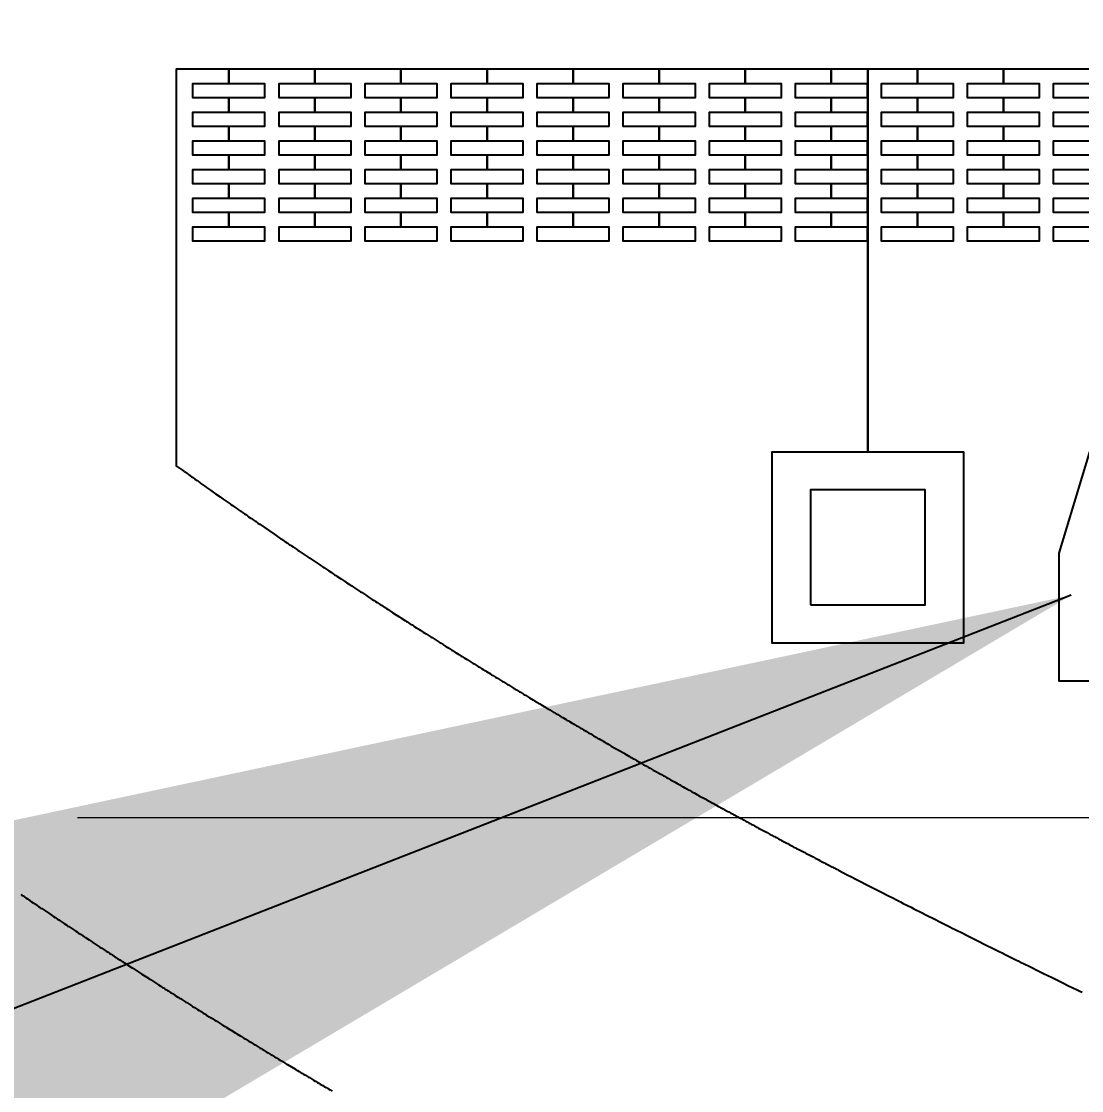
# Model space of a CAD drawing. Header units: millimetres. Extents: x 1292 to 2149, y -137 to 277.
# Drawn here: x 1340.608 to 1341.717, y 212.99 to 214.108 of the extents above; entities that cross this region are included whole.
import ezdxf

# ---------------------------------------------------------------- set-up
doc = ezdxf.new("R2010")
doc.units = ezdxf.units.MM
doc.header["$LTSCALE"] = 0.5
doc.layers.get('0').update_dxf_attribs({"lineweight": 5})
doc.layers.get('Defpoints').update_dxf_attribs({"lineweight": 5})
for name, color, linetype in [('2ITO.drawing', 6, 'Continuous'), ('GATE.drawing', 4, 'Continuous'), ('TFT_line.drawing', 250, 'Continuous')]:
    doc.layers.add(name, color=color, linetype=linetype)
doc.layers.add('DIM', color=3, linetype='Continuous', lineweight=5)
doc.styles.add('RD', font='ROMAND.shx', dxfattribs={"width": 0.8})
doc.dimstyles.new('DIM', dxfattribs={"dimtxt": 0.8, "dimasz": 0.8, "dimexe": 0, "dimexo": 0.5, "dimgap": 0.11, "dimtad": 0, "dimzin": 1, "dimdsep": 46, "dimtxsty": 'RD', "dimcen": 0, "dimclrd": 256, "dimclre": 256, "dimclrt": 256, "dimadec": 0, "dimazin": 0, "dimtm": 1e-09, "dimtfac": 1, "dimtofl": 0, "dimtmove": 0, "dimatfit": 3, "dimfxl": 1, "dimlwe": -1, "dimarcsym": 0})

# ---------------------------------------------------------------- blocks, each defined once
blk = doc.blocks.new('*D14')
at = {"layer": 'Defpoints', "color": 0, "lineweight": 5, "transparency": 16777216}
for p in [(1322.0739, 249.5358), (1349.4949, 249.5358), (1344.4794, 211.6758)]:
    blk.add_point(p, dxfattribs=at)
at = {"layer": 'DIM', "lineweight": 5, "transparency": 16777216}
for p, q in [((1348.9949, 249.5358), (1322.0739, 249.5358)), ((1322.0739, 248.7358), (1322.0739, 236.6162)), ((1322.0739, 212.4758), (1322.0739, 226.7352)), ((1343.9794, 211.6758), (1322.0739, 211.6758))]:
    blk.add_line(p, q, dxfattribs=at)
for points in [[(1321.9406, 248.7358), (1322.2073, 248.7358), (1322.0739, 249.5358)], [(1321.9406, 212.4758), (1322.2073, 212.4758), (1322.0739, 211.6758)]]:
    blk.add_solid(points, dxfattribs=at)
at = {"layer": 'DIM', "lineweight": 5, "transparency": 16777216, "insert": (1322.0739, 231.6757), "char_height": 0.8, "attachment_point": 5, "rotation": 90, "style": 'RD'}
blk.add_mtext('37.86±0.1(OUTLINE)', dxfattribs=at)
blk = doc.blocks.new('*D15')
at = {"layer": 'Defpoints', "color": 0, "lineweight": 5, "transparency": 16777216}
for p in [(1325.1247, 249.3381), (1349.4949, 249.3381), (1339.941, 213.8581)]:
    blk.add_point(p, dxfattribs=at)
at = {"layer": 'DIM', "lineweight": 5, "transparency": 16777216}
for p, q in [((1348.9949, 249.3381), (1325.1247, 249.3381)), ((1325.1247, 248.5381), (1325.1247, 237.1097)), ((1325.1247, 214.6581), (1325.1247, 227.7774)), ((1339.441, 213.8581), (1325.1247, 213.8581))]:
    blk.add_line(p, q, dxfattribs=at)
for points in [[(1324.9913, 248.5381), (1325.258, 248.5381), (1325.1247, 249.3381)], [(1324.9913, 214.6581), (1325.258, 214.6581), (1325.1247, 213.8581)]]:
    blk.add_solid(points, dxfattribs=at)
at = {"layer": 'DIM', "lineweight": 5, "transparency": 16777216, "insert": (1325.1247, 232.4436), "char_height": 0.8, "attachment_point": 5, "rotation": 90, "style": 'RD'}
blk.add_mtext('35.48±0.1(LCD.VA)', dxfattribs=at)

msp = doc.modelspace()

# ---------------------------------------------------------------- linework, layer by layer
at = {"color": 5, "linetype": 'Continuous'}
msp.add_line((1340.6671, 213.2758), (1358.3227, 213.2758), dxfattribs=at)
at = {"layer": '2ITO.drawing'}
msp.add_lwpolyline([(1342.1303, 214.0581), (1340.7703, 214.0581), (1340.7703, 214.0581), (1340.7703, 213.6434), (1340.7708, 213.643), (1340.7718, 213.6423), (1340.7738, 213.6409), (1340.7748, 213.6402), (1340.7758, 213.6394), (1340.7768, 213.6387), (1340.7788, 213.6373), (1340.7789, 213.6373), (1340.7792, 213.6371), (1340.7818, 213.6352), (1340.7828, 213.6345), (1340.7848, 213.633), (1340.7863, 213.632), (1340.7872, 213.6314), (1340.7898, 213.6295), (1340.7921, 213.6279), (1340.7931, 213.6272), (1340.7941, 213.6265), (1340.7951, 213.6258), (1340.7961, 213.625), (1340.7971, 213.6243), (1340.7981, 213.6236), (1340.7991, 213.6229), (1340.8001, 213.6222), (1340.8021, 213.6208), (1340.8031, 213.6201), (1340.8051, 213.6187), (1340.8061, 213.618), (1340.8091, 213.6159), (1340.8101, 213.6152), (1340.8105, 213.6149), (1340.8115, 213.6142), (1340.8162, 213.611), (1340.8165, 213.6108), (1340.8165, 213.6107), (1340.8195, 213.6086), (1340.8205, 213.6079), (1340.8216, 213.6072), (1340.8226, 213.6065), (1340.8256, 213.6044), (1340.8266, 213.6037), (1340.8276, 213.603), (1340.8276, 213.603), (1340.8293, 213.6019), (1340.8306, 213.6009), (1340.8316, 213.6002), (1340.8316, 213.6002), (1340.8326, 213.5995), (1340.8346, 213.5982), (1340.8346, 213.5981), (1340.8356, 213.5974), (1340.8376, 213.5961), (1340.8377, 213.596), (1340.838, 213.5958), (1340.8397, 213.5946), (1340.8407, 213.594), (1340.8417, 213.5933), (1340.843, 213.5923), (1340.8447, 213.5912), (1340.8457, 213.5905), (1340.846, 213.5902), (1340.8477, 213.5891), (1340.8478, 213.5891), (1340.8491, 213.5882), (1340.8501, 213.5875), (1340.8508, 213.587), (1340.8527, 213.5856), (1340.8531, 213.5854), (1340.8558, 213.5835), (1340.8578, 213.5822), (1340.8723, 213.5722), (1340.8733, 213.5715), (1340.8777, 213.5685), (1340.8797, 213.5672), (1340.8804, 213.5667), (1340.8814, 213.566), (1340.8828, 213.5651), (1340.8838, 213.5644), (1340.8858, 213.5631), (1340.8869, 213.5624), (1340.8885, 213.5612), (1340.8899, 213.5603), (1340.8909, 213.5596), (1340.8926, 213.5585), (1340.893, 213.5582), (1340.895, 213.5569), (1340.896, 213.5562), (1340.896, 213.5562), (1340.898, 213.5549), (1340.8992, 213.5541), (1340.9001, 213.5535), (1340.9021, 213.5521), (1340.9031, 213.5514), (1340.9031, 213.5514), (1340.9051, 213.5501), (1340.9062, 213.5494), (1340.9072, 213.5487), (1340.9082, 213.548), (1340.9092, 213.5473), (1340.9102, 213.5467), (1340.9123, 213.5453), (1340.9133, 213.5446), (1340.9153, 213.5433), (1340.9163, 213.5426), (1340.9194, 213.5405), (1340.9204, 213.5399), (1340.9204, 213.5398), (1340.9245, 213.5371), (1340.9245, 213.5371), (1340.9248, 213.5369), (1340.9269, 213.5355), (1340.9279, 213.5349), (1340.9289, 213.5342), (1340.9299, 213.5335), (1340.9326, 213.5317), (1340.9326, 213.5317), (1340.933, 213.5315), (1340.934, 213.5308), (1340.935, 213.5301), (1340.936, 213.5295), (1340.9371, 213.5288), (1340.9381, 213.5281), (1340.9401, 213.5268), (1340.9405, 213.5265), (1340.9432, 213.5247), (1340.9442, 213.5241), (1340.9463, 213.5227), (1340.9477, 213.5218), (1340.9487, 213.5211), (1340.9514, 213.5194), (1340.9528, 213.5184), (1340.9538, 213.5178), (1340.9558, 213.5164), (1340.9569, 213.5157), (1340.9589, 213.5144), (1340.9599, 213.5137), (1340.962, 213.5124), (1340.963, 213.5117), (1340.9637, 213.5113), (1340.964, 213.5111), (1340.9661, 213.5097), (1340.9671, 213.5091), (1340.9681, 213.5084), (1340.9682, 213.5084), (1340.9692, 213.5077), (1340.9712, 213.5064), (1340.9712, 213.5064), (1340.9722, 213.5057), (1340.9743, 213.5044), (1340.9743, 213.5044), (1340.9753, 213.5037), (1340.9774, 213.5024), (1340.9774, 213.5024), (1340.9784, 213.5017), (1340.9788, 213.5015), (1340.9805, 213.5004), (1340.9815, 213.4997), (1340.9835, 213.4984), (1340.9836, 213.4984), (1340.9849, 213.4975), (1340.9876, 213.4957), (1340.988, 213.4955), (1340.9907, 213.4937), (1340.9918, 213.4931), (1340.9959, 213.4904), (1340.9969, 213.4898), (1341.0041, 213.4851), (1341.0051, 213.4845), (1341.01, 213.4813), (1341.0111, 213.4807), (1341.0117, 213.4803), (1341.0127, 213.4796), (1341.0158, 213.4776), (1341.0169, 213.477), (1341.0183, 213.4761), (1341.0193, 213.4754), (1341.022, 213.4737), (1341.0231, 213.473), (1341.0234, 213.4728), (1341.0245, 213.4721), (1341.0262, 213.4711), (1341.0272, 213.4704), (1341.0276, 213.4702), (1341.0286, 213.4695), (1341.0303, 213.4685), (1341.0317, 213.4676), (1341.0338, 213.4663), (1341.0348, 213.4656), (1341.0348, 213.4656), (1341.0369, 213.4643), (1341.0378, 213.4637), (1341.039, 213.463), (1341.041, 213.4617), (1341.042, 213.461), (1341.0421, 213.461), (1341.0431, 213.4604), (1341.0441, 213.4597), (1341.0452, 213.4591), (1341.0462, 213.4584), (1341.0472, 213.4578), (1341.0483, 213.4571), (1341.0493, 213.4565), (1341.0503, 213.4558), (1341.0524, 213.4545), (1341.0535, 213.4539), (1341.0555, 213.4526), (1341.0566, 213.4519), (1341.0586, 213.4506), (1341.0592, 213.4503), (1341.0618, 213.4487), (1341.0628, 213.448), (1341.0629, 213.4479), (1341.0632, 213.4478), (1341.0659, 213.4461), (1341.0669, 213.4454), (1341.0684, 213.4445), (1341.0694, 213.4439), (1341.0705, 213.4433), (1341.0715, 213.4426), (1341.0732, 213.4416), (1341.0746, 213.4407), (1341.0756, 213.44), (1341.0767, 213.4394), (1341.0788, 213.4381), (1341.0798, 213.4375), (1341.0808, 213.4368), (1341.0819, 213.4362), (1341.085, 213.4342), (1341.086, 213.4336), (1341.0875, 213.4327), (1341.0896, 213.4314), (1341.0913, 213.4304), (1341.0937, 213.4289), (1341.0948, 213.4282), (1341.099, 213.4257), (1341.1, 213.425), (1341.1017, 213.424), (1341.1021, 213.4237), (1341.1042, 213.4225), (1341.1063, 213.4212), (1341.1073, 213.4206), (1341.1094, 213.4193), (1341.1104, 213.4186), (1341.1115, 213.418), (1341.1125, 213.4174), (1341.1136, 213.4167), (1341.1157, 213.4155), (1341.1167, 213.4148), (1341.1177, 213.4142), (1341.1188, 213.4136), (1341.1198, 213.4129), (1341.1219, 213.4116), (1341.123, 213.411), (1341.124, 213.4104), (1341.1246, 213.41), (1341.1261, 213.4091), (1341.1272, 213.4085), (1341.1293, 213.4072), (1341.1303, 213.4066), (1341.1313, 213.4059), (1341.1334, 213.4047), (1341.1338, 213.4044), (1341.1345, 213.404), (1341.1355, 213.4034), (1341.1387, 213.4015), (1341.1397, 213.4009), (1341.1439, 213.3984), (1341.145, 213.3977), (1341.1506, 213.3944), (1341.1517, 213.3937), (1341.1551, 213.3917), (1341.1559, 213.3912), (1341.1573, 213.3903), (1341.1584, 213.3897), (1341.1611, 213.3881), (1341.1622, 213.3875), (1341.1632, 213.3868), (1341.1643, 213.3862), (1341.1653, 213.3856), (1341.1664, 213.385), (1341.1674, 213.3843), (1341.1685, 213.3837), (1341.1692, 213.3832), (1341.1716, 213.3818), (1341.1727, 213.3812), (1341.1737, 213.3806), (1341.1745, 213.3801), (1341.1779, 213.3781), (1341.1788, 213.3776), (1341.1805, 213.3766), (1341.1815, 213.376), (1341.1843, 213.3744), (1341.1851, 213.3739), (1341.1868, 213.3729), (1341.1878, 213.3723), (1341.1889, 213.3716), (1341.1899, 213.371), (1341.191, 213.3704), (1341.1931, 213.3692), (1341.1942, 213.3686), (1341.1963, 213.3673), (1341.1976, 213.3665), (1341.1994, 213.3655), (1341.2015, 213.3642), (1341.2021, 213.3639), (1341.2037, 213.363), (1341.2051, 213.3621), (1341.2068, 213.3611), (1341.2079, 213.3605), (1341.21, 213.3593), (1341.211, 213.3587), (1341.2115, 213.3584), (1341.2125, 213.3578), (1341.2142, 213.3568), (1341.2153, 213.3562), (1341.2157, 213.356), (1341.2168, 213.3554), (1341.2184, 213.3544), (1341.2186, 213.3543), (1341.2191, 213.354), (1341.2199, 213.3535), (1341.221, 213.3529), (1341.2227, 213.3519), (1341.2248, 213.3507), (1341.2252, 213.3504), (1341.2305, 213.3474), (1341.2316, 213.3468), (1341.2379, 213.3431), (1341.239, 213.3425), (1341.2443, 213.3395), (1341.2453, 213.3389), (1341.2469, 213.338), (1341.2479, 213.3374), (1341.2485, 213.3371), (1341.2496, 213.3365), (1341.2517, 213.3352), (1341.2522, 213.335), (1341.2549, 213.3334), (1341.2564, 213.3326), (1341.2575, 213.332), (1341.2587, 213.3312), (1341.2607, 213.3301), (1341.2623, 213.3292), (1341.2628, 213.3289), (1341.2639, 213.3283), (1341.266, 213.3271), (1341.267, 213.3265), (1341.2692, 213.3253), (1341.2705, 213.3245), (1341.2713, 213.3241), (1341.2723, 213.3235), (1341.2734, 213.3229), (1341.2756, 213.3217), (1341.2769, 213.3209), (1341.2777, 213.3205), (1341.2787, 213.3199), (1341.2798, 213.3193), (1341.2809, 213.3187), (1341.2819, 213.3181), (1341.283, 213.3175), (1341.2851, 213.3163), (1341.2862, 213.3157), (1341.2872, 213.3151), (1341.2905, 213.3133), (1341.2915, 213.3128), (1341.292, 213.3125), (1341.2947, 213.3109), (1341.2958, 213.3103), (1341.2959, 213.3103), (1341.2968, 213.3097), (1341.2979, 213.3091), (1341.2984, 213.3089), (1341.3005, 213.3077), (1341.3022, 213.3068), (1341.3032, 213.3062), (1341.3037, 213.3059), (1341.3048, 213.3053), (1341.3058, 213.3047), (1341.3069, 213.3041), (1341.308, 213.3035), (1341.3091, 213.3029), (1341.3096, 213.3026), (1341.3118, 213.3014), (1341.3155, 213.2994), (1341.3165, 213.2988), (1341.3197, 213.297), (1341.3208, 213.2964), (1341.3234, 213.295), (1341.3245, 213.2944), (1341.3309, 213.2909), (1341.332, 213.2903), (1341.3336, 213.2894), (1341.3347, 213.2888), (1341.3373, 213.2873), (1341.339, 213.2864), (1341.3394, 213.2862), (1341.3416, 213.285), (1341.3422, 213.2847), (1341.3433, 213.2841), (1341.3448, 213.2832), (1341.3452, 213.283), (1341.3465, 213.2823), (1341.347, 213.2821), (1341.348, 213.2815), (1341.3491, 213.2809), (1341.3502, 213.2803), (1341.3519, 213.2794), (1341.3523, 213.2791), (1341.3534, 213.2786), (1341.3545, 213.278), (1341.3556, 213.2774), (1341.3577, 213.2762), (1341.3585, 213.2758), (1341.3587, 213.2757), (1341.3609, 213.2745), (1341.362, 213.2739), (1341.3622, 213.2738), (1341.363, 213.2733), (1341.3641, 213.2727), (1341.3663, 213.2716), (1341.3674, 213.271), (1341.3684, 213.2704), (1341.3695, 213.2698), (1341.3706, 213.2693), (1341.3716, 213.2687), (1341.3738, 213.2675), (1341.3749, 213.2669), (1341.3781, 213.2652), (1341.3792, 213.2646), (1341.3813, 213.2635), (1341.3856, 213.2612), (1341.3867, 213.2606), (1341.3883, 213.2598), (1341.3893, 213.2592), (1341.3915, 213.258), (1341.3932, 213.2571), (1341.3942, 213.2566), (1341.3947, 213.2563), (1341.3958, 213.2557), (1341.3969, 213.2552), (1341.398, 213.2546), (1341.399, 213.254), (1341.4001, 213.2534), (1341.4023, 213.2523), (1341.4034, 213.2517), (1341.4055, 213.2506), (1341.4066, 213.25), (1341.4088, 213.2488), (1341.4098, 213.2483), (1341.4114, 213.2474), (1341.4125, 213.2469), (1341.4153, 213.2454), (1341.4163, 213.2448), (1341.4179, 213.244), (1341.419, 213.2434), (1341.4222, 213.2418), (1341.4233, 213.2412), (1341.4276, 213.2389), (1341.4287, 213.2383), (1341.4292, 213.238), (1341.4297, 213.2378), (1341.432, 213.2366), (1341.433, 213.2361), (1341.4341, 213.2355), (1341.4362, 213.2344), (1341.4373, 213.2338), (1341.4384, 213.2333), (1341.4395, 213.2327), (1341.4417, 213.2316), (1341.4433, 213.2307), (1341.4436, 213.2305), (1341.4438, 213.2304), (1341.4471, 213.2287), (1341.4482, 213.2282), (1341.4492, 213.2276), (1341.4519, 213.2262), (1341.4536, 213.2254), (1341.4558, 213.2242), (1341.4568, 213.2237), (1341.4579, 213.2231), (1341.459, 213.2226), (1341.4601, 213.222), (1341.4617, 213.2212), (1341.4629, 213.2205), (1341.4636, 213.2202), (1341.4667, 213.2186), (1341.4726, 213.2155), (1341.4756, 213.214), (1341.4815, 213.211), (1341.4874, 213.208), (1341.4903, 213.2064), (1341.4986, 213.2022), (1341.5015, 213.2007), (1341.51, 213.1964), (1341.5129, 213.1949), (1341.5159, 213.1934), (1341.5188, 213.1919), (1341.5243, 213.1891), (1341.5277, 213.1874), (1341.5306, 213.1859), (1341.5387, 213.1818), (1341.5416, 213.1803), (1341.5503, 213.1759), (1341.5533, 213.1744), (1341.5562, 213.1729), (1341.5621, 213.1699), (1341.5649, 213.1686), (1341.5674, 213.1673), (1341.5763, 213.1628), (1341.5793, 213.1613), (1341.5818, 213.16), (1341.5848, 213.1586), (1341.5935, 213.1542), (1341.5967, 213.1526), (1341.5996, 213.1511), (1341.6051, 213.1484), (1341.6195, 213.1412), (1341.6225, 213.1397), (1341.6253, 213.1383), (1341.6282, 213.1369), (1341.631, 213.1355), (1341.634, 213.134), (1341.6372, 213.1324), (1341.6484, 213.1269), (1341.6514, 213.1254), (1341.6539, 213.1241), (1341.6569, 213.1227), (1341.6628, 213.1197), (1341.6658, 213.1183), (1341.6688, 213.1168), (1341.6743, 213.1141), (1341.6773, 213.1126), (1341.6862, 213.1083), (1341.6892, 213.1068), (1341.6945, 213.1042), (1341.6975, 213.1027), (1341.7035, 213.0998), (1341.7124, 213.0955), (1341.7152, 213.0941), (1341.7178, 213.0929)], dxfattribs=at)
at = {"layer": 'GATE.drawing'}
for points in [[(1341.7253, 214.0581), (1341.6353, 214.0581), (1341.6353, 214.0431), (1341.6728, 214.0431), (1341.6728, 214.0281), (1341.6353, 214.0281), (1341.6353, 214.0131), (1341.6728, 214.0131), (1341.6728, 213.9981), (1341.6353, 213.9981), (1341.6353, 213.9831), (1341.6728, 213.9831), (1341.6728, 213.9681), (1341.6353, 213.9681), (1341.6353, 213.9531), (1341.6728, 213.9531), (1341.6728, 213.9381), (1341.6353, 213.9381), (1341.6353, 213.9231), (1341.6728, 213.9231), (1341.6728, 213.9081), (1341.6353, 213.9081), (1341.6353, 213.8931), (1341.6728, 213.8931), (1341.6728, 213.8781), (1341.5978, 213.8781), (1341.5978, 213.8931), (1341.6353, 213.8931), (1341.6353, 213.9081), (1341.5978, 213.9081), (1341.5978, 213.9231), (1341.6353, 213.9231), (1341.6353, 213.9381), (1341.5978, 213.9381), (1341.5978, 213.9531), (1341.6353, 213.9531), (1341.6353, 213.9681), (1341.5978, 213.9681), (1341.5978, 213.9831), (1341.6353, 213.9831), (1341.6353, 213.9981), (1341.5978, 213.9981), (1341.5978, 214.0131), (1341.6353, 214.0131), (1341.6353, 214.0281), (1341.5978, 214.0281), (1341.5978, 214.0431), (1341.6353, 214.0431), (1341.6353, 214.0581), (1341.5453, 214.0581), (1341.5453, 214.0431), (1341.5828, 214.0431), (1341.5828, 214.0281), (1341.5453, 214.0281), (1341.5453, 214.0131), (1341.5828, 214.0131), (1341.5828, 213.9981), (1341.5453, 213.9981), (1341.5453, 213.9831), (1341.5828, 213.9831), (1341.5828, 213.9681), (1341.5453, 213.9681), (1341.5453, 213.9531), (1341.5828, 213.9531), (1341.5828, 213.9381), (1341.5453, 213.9381), (1341.5453, 213.9231), (1341.5828, 213.9231), (1341.5828, 213.9081), (1341.5453, 213.9081), (1341.5453, 213.8931), (1341.5828, 213.8931), (1341.5828, 213.8781), (1341.5078, 213.8781), (1341.5078, 213.8931), (1341.5453, 213.8931), (1341.5453, 213.9081), (1341.5078, 213.9081), (1341.5078, 213.9231), (1341.5453, 213.9231), (1341.5453, 213.9381), (1341.5078, 213.9381), (1341.5078, 213.9531), (1341.5453, 213.9531), (1341.5453, 213.9681), (1341.5078, 213.9681), (1341.5078, 213.9831), (1341.5453, 213.9831), (1341.5453, 213.9981), (1341.5078, 213.9981), (1341.5078, 214.0131), (1341.5453, 214.0131), (1341.5453, 214.0281), (1341.5078, 214.0281), (1341.5078, 214.0431), (1341.5453, 214.0431), (1341.5453, 214.0581), (1341.4935, 214.0581), (1341.4935, 213.6581), (1341.5935, 213.6581), (1341.5935, 213.4581), (1341.3935, 213.4581), (1341.3935, 213.6581), (1341.4935, 213.6581), (1341.4935, 214.0581), (1341.4553, 214.0581), (1341.4553, 214.0431), (1341.4928, 214.0431), (1341.4928, 214.0281), (1341.4553, 214.0281), (1341.4553, 214.0131), (1341.4928, 214.0131), (1341.4928, 213.9981), (1341.4553, 213.9981), (1341.4553, 213.9831), (1341.4928, 213.9831), (1341.4928, 213.9681), (1341.4553, 213.9681), (1341.4553, 213.9531), (1341.4928, 213.9531), (1341.4928, 213.9381), (1341.4553, 213.9381), (1341.4553, 213.9231), (1341.4928, 213.9231), (1341.4928, 213.9081), (1341.4553, 213.9081), (1341.4553, 213.8931), (1341.4928, 213.8931), (1341.4928, 213.8781), (1341.4178, 213.8781), (1341.4178, 213.8931), (1341.4553, 213.8931), (1341.4553, 213.9081), (1341.4178, 213.9081), (1341.4178, 213.9231), (1341.4553, 213.9231), (1341.4553, 213.9381), (1341.4178, 213.9381), (1341.4178, 213.9531), (1341.4553, 213.9531), (1341.4553, 213.9681), (1341.4178, 213.9681), (1341.4178, 213.9831), (1341.4553, 213.9831), (1341.4553, 213.9981), (1341.4178, 213.9981), (1341.4178, 214.0131), (1341.4553, 214.0131), (1341.4553, 214.0281), (1341.4178, 214.0281), (1341.4178, 214.0431), (1341.4553, 214.0431), (1341.4553, 214.0581), (1341.3653, 214.0581), (1341.3653, 214.0431), (1341.4028, 214.0431), (1341.4028, 214.0281), (1341.3653, 214.0281), (1341.3653, 214.0131), (1341.4028, 214.0131), (1341.4028, 213.9981), (1341.3653, 213.9981), (1341.3653, 213.9831), (1341.4028, 213.9831), (1341.4028, 213.9681), (1341.3653, 213.9681), (1341.3653, 213.9531), (1341.4028, 213.9531), (1341.4028, 213.9381), (1341.3653, 213.9381), (1341.3653, 213.9231), (1341.4028, 213.9231), (1341.4028, 213.9081), (1341.3653, 213.9081), (1341.3653, 213.8931), (1341.4028, 213.8931), (1341.4028, 213.8781), (1341.3278, 213.8781), (1341.3278, 213.8931), (1341.3653, 213.8931), (1341.3653, 213.9081), (1341.3278, 213.9081), (1341.3278, 213.9231), (1341.3653, 213.9231), (1341.3653, 213.9381), (1341.3278, 213.9381), (1341.3278, 213.9531), (1341.3653, 213.9531), (1341.3653, 213.9681), (1341.3278, 213.9681), (1341.3278, 213.9831), (1341.3653, 213.9831), (1341.3653, 213.9981), (1341.3278, 213.9981), (1341.3278, 214.0131), (1341.3653, 214.0131), (1341.3653, 214.0281), (1341.3278, 214.0281), (1341.3278, 214.0431), (1341.3653, 214.0431), (1341.3653, 214.0581), (1341.2753, 214.0581), (1341.2753, 214.0431), (1341.3128, 214.0431), (1341.3128, 214.0281), (1341.2753, 214.0281), (1341.2753, 214.0131), (1341.3128, 214.0131), (1341.3128, 213.9981), (1341.2753, 213.9981), (1341.2753, 213.9831), (1341.3128, 213.9831), (1341.3128, 213.9681), (1341.2753, 213.9681), (1341.2753, 213.9531), (1341.3128, 213.9531), (1341.3128, 213.9381), (1341.2753, 213.9381), (1341.2753, 213.9231), (1341.3128, 213.9231), (1341.3128, 213.9081), (1341.2753, 213.9081), (1341.2753, 213.8931), (1341.3128, 213.8931), (1341.3128, 213.8781), (1341.2378, 213.8781), (1341.2378, 213.8931), (1341.2753, 213.8931), (1341.2753, 213.9081), (1341.2378, 213.9081), (1341.2378, 213.9231), (1341.2753, 213.9231), (1341.2753, 213.9381), (1341.2378, 213.9381), (1341.2378, 213.9531), (1341.2753, 213.9531), (1341.2753, 213.9681), (1341.2378, 213.9681), (1341.2378, 213.9831), (1341.2753, 213.9831), (1341.2753, 213.9981), (1341.2378, 213.9981), (1341.2378, 214.0131), (1341.2753, 214.0131), (1341.2753, 214.0281), (1341.2378, 214.0281), (1341.2378, 214.0431), (1341.2753, 214.0431), (1341.2753, 214.0581), (1341.1853, 214.0581), (1341.1853, 214.0431), (1341.2228, 214.0431), (1341.2228, 214.0281), (1341.1853, 214.0281), (1341.1853, 214.0131), (1341.2228, 214.0131), (1341.2228, 213.9981), (1341.1853, 213.9981), (1341.1853, 213.9831), (1341.2228, 213.9831), (1341.2228, 213.9681), (1341.1853, 213.9681), (1341.1853, 213.9531), (1341.2228, 213.9531), (1341.2228, 213.9381), (1341.1853, 213.9381), (1341.1853, 213.9231), (1341.2228, 213.9231), (1341.2228, 213.9081), (1341.1853, 213.9081), (1341.1853, 213.8931), (1341.2228, 213.8931), (1341.2228, 213.8781), (1341.1478, 213.8781), (1341.1478, 213.8931), (1341.1853, 213.8931), (1341.1853, 213.9081), (1341.1478, 213.9081), (1341.1478, 213.9231), (1341.1853, 213.9231), (1341.1853, 213.9381), (1341.1478, 213.9381), (1341.1478, 213.9531), (1341.1853, 213.9531), (1341.1853, 213.9681), (1341.1478, 213.9681), (1341.1478, 213.9831), (1341.1853, 213.9831), (1341.1853, 213.9981), (1341.1478, 213.9981), (1341.1478, 214.0131), (1341.1853, 214.0131), (1341.1853, 214.0281), (1341.1478, 214.0281), (1341.1478, 214.0431), (1341.1853, 214.0431), (1341.1853, 214.0581), (1341.0953, 214.0581), (1341.0953, 214.0431), (1341.1328, 214.0431), (1341.1328, 214.0281), (1341.0953, 214.0281), (1341.0953, 214.0131), (1341.1328, 214.0131), (1341.1328, 213.9981), (1341.0953, 213.9981), (1341.0953, 213.9831), (1341.1328, 213.9831), (1341.1328, 213.9681), (1341.0953, 213.9681), (1341.0953, 213.9531), (1341.1328, 213.9531), (1341.1328, 213.9381), (1341.0953, 213.9381), (1341.0953, 213.9231), (1341.1328, 213.9231), (1341.1328, 213.9081), (1341.0953, 213.9081), (1341.0953, 213.8931), (1341.1328, 213.8931), (1341.1328, 213.8781), (1341.0578, 213.8781), (1341.0578, 213.8931), (1341.0953, 213.8931), (1341.0953, 213.9081), (1341.0578, 213.9081), (1341.0578, 213.9231), (1341.0953, 213.9231), (1341.0953, 213.9381), (1341.0578, 213.9381), (1341.0578, 213.9531), (1341.0953, 213.9531), (1341.0953, 213.9681), (1341.0578, 213.9681), (1341.0578, 213.9831), (1341.0953, 213.9831), (1341.0953, 213.9981), (1341.0578, 213.9981), (1341.0578, 214.0131), (1341.0953, 214.0131), (1341.0953, 214.0281), (1341.0578, 214.0281), (1341.0578, 214.0431), (1341.0953, 214.0431), (1341.0953, 214.0581), (1341.0053, 214.0581), (1341.0053, 214.0431), (1341.0428, 214.0431), (1341.0428, 214.0281), (1341.0053, 214.0281), (1341.0053, 214.0131), (1341.0428, 214.0131), (1341.0428, 213.9981), (1341.0053, 213.9981), (1341.0053, 213.9831), (1341.0428, 213.9831), (1341.0428, 213.9681), (1341.0053, 213.9681), (1341.0053, 213.9531), (1341.0428, 213.9531), (1341.0428, 213.9381), (1341.0053, 213.9381), (1341.0053, 213.9231), (1341.0428, 213.9231), (1341.0428, 213.9081), (1341.0053, 213.9081), (1341.0053, 213.8931), (1341.0428, 213.8931), (1341.0428, 213.8781), (1340.9678, 213.8781), (1340.9678, 213.8931), (1341.0053, 213.8931), (1341.0053, 213.9081), (1340.9678, 213.9081), (1340.9678, 213.9231), (1341.0053, 213.9231), (1341.0053, 213.9381), (1340.9678, 213.9381), (1340.9678, 213.9531), (1341.0053, 213.9531), (1341.0053, 213.9681), (1340.9678, 213.9681), (1340.9678, 213.9831), (1341.0053, 213.9831), (1341.0053, 213.9981), (1340.9678, 213.9981), (1340.9678, 214.0131), (1341.0053, 214.0131), (1341.0053, 214.0281), (1340.9678, 214.0281), (1340.9678, 214.0431), (1341.0053, 214.0431), (1341.0053, 214.0581), (1340.9153, 214.0581), (1340.9153, 214.0431), (1340.9528, 214.0431), (1340.9528, 214.0281), (1340.9153, 214.0281), (1340.9153, 214.0131), (1340.9528, 214.0131), (1340.9528, 213.9981), (1340.9153, 213.9981), (1340.9153, 213.9831), (1340.9528, 213.9831), (1340.9528, 213.9681), (1340.9153, 213.9681), (1340.9153, 213.9531), (1340.9528, 213.9531), (1340.9528, 213.9381), (1340.9153, 213.9381), (1340.9153, 213.9231), (1340.9528, 213.9231), (1340.9528, 213.9081), (1340.9153, 213.9081), (1340.9153, 213.8931), (1340.9528, 213.8931), (1340.9528, 213.8781), (1340.8778, 213.8781), (1340.8778, 213.8931), (1340.9153, 213.8931), (1340.9153, 213.9081), (1340.8778, 213.9081), (1340.8778, 213.9231), (1340.9153, 213.9231), (1340.9153, 213.9381), (1340.8778, 213.9381), (1340.8778, 213.9531), (1340.9153, 213.9531), (1340.9153, 213.9681), (1340.8778, 213.9681), (1340.8778, 213.9831), (1340.9153, 213.9831), (1340.9153, 213.9981), (1340.8778, 213.9981), (1340.8778, 214.0131), (1340.9153, 214.0131), (1340.9153, 214.0281), (1340.8778, 214.0281), (1340.8778, 214.0431), (1340.9153, 214.0431), (1340.9153, 214.0581), (1340.8253, 214.0581), (1340.8253, 214.0431), (1340.8628, 214.0431), (1340.8628, 214.0281), (1340.8253, 214.0281), (1340.8253, 214.0131), (1340.8628, 214.0131), (1340.8628, 213.9981), (1340.8253, 213.9981), (1340.8253, 213.9831), (1340.8628, 213.9831), (1340.8628, 213.9681), (1340.8253, 213.9681), (1340.8253, 213.9531), (1340.8628, 213.9531), (1340.8628, 213.9381), (1340.8253, 213.9381), (1340.8253, 213.9231), (1340.8628, 213.9231), (1340.8628, 213.9081), (1340.8253, 213.9081), (1340.8253, 213.8931), (1340.8628, 213.8931), (1340.8628, 213.8781), (1340.7878, 213.8781), (1340.7878, 213.8931), (1340.8253, 213.8931), (1340.8253, 213.9081), (1340.7878, 213.9081), (1340.7878, 213.9231), (1340.8253, 213.9231), (1340.8253, 213.9381), (1340.7878, 213.9381), (1340.7878, 213.9531), (1340.8253, 213.9531), (1340.8253, 213.9681), (1340.7878, 213.9681), (1340.7878, 213.9831), (1340.8253, 213.9831), (1340.8253, 213.9981), (1340.7878, 213.9981), (1340.7878, 214.0131), (1340.8253, 214.0131), (1340.8253, 214.0281), (1340.7878, 214.0281), (1340.7878, 214.0431), (1340.8253, 214.0431), (1340.8253, 214.0581), (1340.7703, 214.0581), (1340.7703, 213.6434), (1340.7703, 213.6434), (1340.7708, 213.643), (1340.7718, 213.6423), (1340.7738, 213.6409), (1340.7748, 213.6402), (1340.7758, 213.6394), (1340.7768, 213.6387), (1340.7788, 213.6373), (1340.7789, 213.6373), (1340.7792, 213.6371), (1340.7818, 213.6352), (1340.7828, 213.6345), (1340.7848, 213.633), (1340.7863, 213.632), (1340.7872, 213.6314), (1340.7898, 213.6295), (1340.7921, 213.6279), (1340.7931, 213.6272), (1340.7941, 213.6265), (1340.7951, 213.6258), (1340.7961, 213.625), (1340.7971, 213.6243), (1340.7981, 213.6236), (1340.7991, 213.6229), (1340.8001, 213.6222), (1340.8021, 213.6208), (1340.8031, 213.6201), (1340.8051, 213.6187), (1340.8061, 213.618), (1340.8091, 213.6159), (1340.8101, 213.6152), (1340.8105, 213.6149), (1340.8115, 213.6142), (1340.8162, 213.611), (1340.8165, 213.6108), (1340.8165, 213.6107), (1340.8195, 213.6086), (1340.8205, 213.6079), (1340.8216, 213.6072), (1340.8226, 213.6065), (1340.8256, 213.6044), (1340.8266, 213.6037), (1340.8276, 213.603), (1340.8276, 213.603), (1340.8293, 213.6019), (1340.8306, 213.6009), (1340.8316, 213.6002), (1340.8316, 213.6002), (1340.8326, 213.5995), (1340.8346, 213.5982), (1340.8346, 213.5981), (1340.8356, 213.5974), (1340.8376, 213.5961), (1340.8377, 213.596), (1340.838, 213.5958), (1340.8397, 213.5946), (1340.8407, 213.594), (1340.8417, 213.5933), (1340.843, 213.5923), (1340.8447, 213.5912), (1340.8457, 213.5905), (1340.846, 213.5902), (1340.8477, 213.5891), (1340.8478, 213.5891), (1340.8491, 213.5882), (1340.8501, 213.5875), (1340.8508, 213.587), (1340.8527, 213.5856), (1340.8531, 213.5854), (1340.8558, 213.5835), (1340.8578, 213.5822), (1340.8723, 213.5722), (1340.8733, 213.5715), (1340.8777, 213.5685), (1340.8797, 213.5672), (1340.8804, 213.5667), (1340.8814, 213.566), (1340.8828, 213.5651), (1340.8838, 213.5644), (1340.8858, 213.5631), (1340.8869, 213.5624), (1340.8885, 213.5612), (1340.8899, 213.5603), (1340.8909, 213.5596), (1340.8926, 213.5585), (1340.893, 213.5582), (1340.895, 213.5569), (1340.896, 213.5562), (1340.896, 213.5562), (1340.898, 213.5549), (1340.8992, 213.5541), (1340.9001, 213.5535), (1340.9021, 213.5521), (1340.9031, 213.5514), (1340.9031, 213.5514), (1340.9051, 213.5501), (1340.9062, 213.5494), (1340.9072, 213.5487), (1340.9082, 213.548), (1340.9092, 213.5473), (1340.9102, 213.5467), (1340.9123, 213.5453), (1340.9133, 213.5446), (1340.9153, 213.5433), (1340.9163, 213.5426), (1340.9194, 213.5405), (1340.9204, 213.5399), (1340.9204, 213.5398), (1340.9245, 213.5371), (1340.9245, 213.5371), (1340.9248, 213.5369), (1340.9269, 213.5355), (1340.9279, 213.5349), (1340.9289, 213.5342), (1340.9299, 213.5335), (1340.9326, 213.5317), (1340.9326, 213.5317), (1340.933, 213.5315), (1340.934, 213.5308), (1340.935, 213.5301), (1340.936, 213.5295), (1340.9371, 213.5288), (1340.9381, 213.5281), (1340.9401, 213.5268), (1340.9405, 213.5265), (1340.9432, 213.5247), (1340.9442, 213.5241), (1340.9463, 213.5227), (1340.9477, 213.5218), (1340.9487, 213.5211), (1340.9514, 213.5194), (1340.9528, 213.5184), (1340.9538, 213.5178), (1340.9558, 213.5164), (1340.9569, 213.5157), (1340.9589, 213.5144), (1340.9599, 213.5137), (1340.962, 213.5124), (1340.963, 213.5117), (1340.9637, 213.5113), (1340.964, 213.5111), (1340.9661, 213.5097), (1340.9671, 213.5091), (1340.9681, 213.5084), (1340.9682, 213.5084), (1340.9692, 213.5077), (1340.9712, 213.5064), (1340.9712, 213.5064), (1340.9722, 213.5057), (1340.9743, 213.5044), (1340.9743, 213.5044), (1340.9753, 213.5037), (1340.9774, 213.5024), (1340.9774, 213.5024), (1340.9784, 213.5017), (1340.9788, 213.5015), (1340.9805, 213.5004), (1340.9815, 213.4997), (1340.9835, 213.4984), (1340.9836, 213.4984), (1340.9849, 213.4975), (1340.9876, 213.4957), (1340.988, 213.4955), (1340.9907, 213.4937), (1340.9918, 213.4931), (1340.9959, 213.4904), (1340.9969, 213.4898), (1341.0041, 213.4851), (1341.0051, 213.4845), (1341.01, 213.4813), (1341.0111, 213.4807), (1341.0117, 213.4803), (1341.0127, 213.4796), (1341.0158, 213.4776), (1341.0169, 213.477), (1341.0183, 213.4761), (1341.0193, 213.4754), (1341.022, 213.4737), (1341.0231, 213.473), (1341.0234, 213.4728), (1341.0245, 213.4721), (1341.0262, 213.4711), (1341.0272, 213.4704), (1341.0276, 213.4702), (1341.0286, 213.4695), (1341.0303, 213.4685), (1341.0317, 213.4676), (1341.0338, 213.4663), (1341.0348, 213.4656), (1341.0348, 213.4656), (1341.0369, 213.4643), (1341.0378, 213.4637), (1341.039, 213.463), (1341.041, 213.4617), (1341.042, 213.461), (1341.0421, 213.461), (1341.0431, 213.4604), (1341.0441, 213.4597), (1341.0452, 213.4591), (1341.0462, 213.4584), (1341.0472, 213.4578), (1341.0483, 213.4571), (1341.0493, 213.4565), (1341.0503, 213.4558), (1341.0524, 213.4545), (1341.0535, 213.4539), (1341.0555, 213.4526), (1341.0566, 213.4519), (1341.0586, 213.4506), (1341.0592, 213.4503), (1341.0618, 213.4487), (1341.0628, 213.448), (1341.0629, 213.4479), (1341.0632, 213.4478), (1341.0659, 213.4461), (1341.0669, 213.4454), (1341.0684, 213.4445), (1341.0694, 213.4439), (1341.0705, 213.4433), (1341.0715, 213.4426), (1341.0732, 213.4416), (1341.0746, 213.4407), (1341.0756, 213.44), (1341.0767, 213.4394), (1341.0788, 213.4381), (1341.0798, 213.4375), (1341.0808, 213.4368), (1341.0819, 213.4362), (1341.085, 213.4342), (1341.086, 213.4336), (1341.0875, 213.4327), (1341.0896, 213.4314), (1341.0913, 213.4304), (1341.0937, 213.4289), (1341.0948, 213.4282), (1341.099, 213.4257), (1341.1, 213.425), (1341.1017, 213.424), (1341.1021, 213.4237), (1341.1042, 213.4225), (1341.1063, 213.4212), (1341.1073, 213.4206), (1341.1094, 213.4193), (1341.1104, 213.4186), (1341.1115, 213.418), (1341.1125, 213.4174), (1341.1136, 213.4167), (1341.1157, 213.4155), (1341.1167, 213.4148), (1341.1177, 213.4142), (1341.1188, 213.4136), (1341.1198, 213.4129), (1341.1219, 213.4116), (1341.123, 213.411), (1341.124, 213.4104), (1341.1246, 213.41), (1341.1261, 213.4091), (1341.1272, 213.4085), (1341.1293, 213.4072), (1341.1303, 213.4066), (1341.1313, 213.4059), (1341.1334, 213.4047), (1341.1338, 213.4044), (1341.1345, 213.404), (1341.1355, 213.4034), (1341.1387, 213.4015), (1341.1397, 213.4009), (1341.1439, 213.3984), (1341.145, 213.3977), (1341.1506, 213.3944), (1341.1517, 213.3937), (1341.1551, 213.3917), (1341.1559, 213.3912), (1341.1573, 213.3903), (1341.1584, 213.3897), (1341.1611, 213.3881), (1341.1622, 213.3875), (1341.1632, 213.3868), (1341.1643, 213.3862), (1341.1653, 213.3856), (1341.1664, 213.385), (1341.1674, 213.3843), (1341.1685, 213.3837), (1341.1692, 213.3832), (1341.1716, 213.3818), (1341.1727, 213.3812), (1341.1737, 213.3806), (1341.1745, 213.3801), (1341.1779, 213.3781), (1341.1788, 213.3776), (1341.1805, 213.3766), (1341.1815, 213.376), (1341.1843, 213.3744), (1341.1851, 213.3739), (1341.1868, 213.3729), (1341.1878, 213.3723), (1341.1889, 213.3716), (1341.1899, 213.371), (1341.191, 213.3704), (1341.1931, 213.3692), (1341.1942, 213.3686), (1341.1963, 213.3673), (1341.1976, 213.3665), (1341.1994, 213.3655), (1341.2015, 213.3642), (1341.2021, 213.3639), (1341.2037, 213.363), (1341.2051, 213.3621), (1341.2068, 213.3611), (1341.2079, 213.3605), (1341.21, 213.3593), (1341.211, 213.3587), (1341.2115, 213.3584), (1341.2125, 213.3578), (1341.2142, 213.3568), (1341.2153, 213.3562), (1341.2157, 213.356), (1341.2168, 213.3554), (1341.2184, 213.3544), (1341.2186, 213.3543), (1341.2191, 213.354), (1341.2199, 213.3535), (1341.221, 213.3529), (1341.2227, 213.3519), (1341.2248, 213.3507), (1341.2252, 213.3504), (1341.2305, 213.3474), (1341.2316, 213.3468), (1341.2379, 213.3431), (1341.239, 213.3425), (1341.2443, 213.3395), (1341.2453, 213.3389), (1341.2469, 213.338), (1341.2479, 213.3374), (1341.2485, 213.3371), (1341.2496, 213.3365), (1341.2517, 213.3352), (1341.2522, 213.335), (1341.2549, 213.3334), (1341.2564, 213.3326), (1341.2575, 213.332), (1341.2587, 213.3312), (1341.2607, 213.3301), (1341.2623, 213.3292), (1341.2628, 213.3289), (1341.2639, 213.3283), (1341.266, 213.3271), (1341.267, 213.3265), (1341.2692, 213.3253), (1341.2705, 213.3245), (1341.2713, 213.3241), (1341.2723, 213.3235), (1341.2734, 213.3229), (1341.2756, 213.3217), (1341.2769, 213.3209), (1341.2777, 213.3205), (1341.2787, 213.3199), (1341.2798, 213.3193), (1341.2809, 213.3187), (1341.2819, 213.3181), (1341.283, 213.3175), (1341.2851, 213.3163), (1341.2862, 213.3157), (1341.2872, 213.3151), (1341.2905, 213.3133), (1341.2915, 213.3128), (1341.292, 213.3125), (1341.2947, 213.3109), (1341.2958, 213.3103), (1341.2959, 213.3103), (1341.2968, 213.3097), (1341.2979, 213.3091), (1341.2984, 213.3089), (1341.3005, 213.3077), (1341.3022, 213.3068), (1341.3032, 213.3062), (1341.3037, 213.3059), (1341.3048, 213.3053), (1341.3058, 213.3047), (1341.3069, 213.3041), (1341.308, 213.3035), (1341.3091, 213.3029), (1341.3096, 213.3026), (1341.3118, 213.3014), (1341.3155, 213.2994), (1341.3165, 213.2988), (1341.3197, 213.297), (1341.3208, 213.2964), (1341.3234, 213.295), (1341.3245, 213.2944), (1341.3309, 213.2909), (1341.332, 213.2903), (1341.3336, 213.2894), (1341.3347, 213.2888), (1341.3373, 213.2873), (1341.339, 213.2864), (1341.3394, 213.2862), (1341.3416, 213.285), (1341.3422, 213.2847), (1341.3433, 213.2841), (1341.3448, 213.2832), (1341.3452, 213.283), (1341.3465, 213.2823), (1341.347, 213.2821), (1341.348, 213.2815), (1341.3491, 213.2809), (1341.3502, 213.2803), (1341.3519, 213.2794), (1341.3523, 213.2791), (1341.3534, 213.2786), (1341.3545, 213.278), (1341.3556, 213.2774), (1341.3577, 213.2762), (1341.3585, 213.2758), (1341.3587, 213.2757), (1341.3609, 213.2745), (1341.362, 213.2739), (1341.3622, 213.2738), (1341.363, 213.2733), (1341.3641, 213.2727), (1341.3663, 213.2716), (1341.3674, 213.271), (1341.3684, 213.2704), (1341.3695, 213.2698), (1341.3706, 213.2693), (1341.3716, 213.2687), (1341.3738, 213.2675), (1341.3749, 213.2669), (1341.3781, 213.2652), (1341.3792, 213.2646), (1341.3813, 213.2635), (1341.3856, 213.2612), (1341.3867, 213.2606), (1341.3883, 213.2598), (1341.3893, 213.2592), (1341.3915, 213.258), (1341.3932, 213.2571), (1341.3942, 213.2566), (1341.3947, 213.2563), (1341.3958, 213.2557), (1341.3969, 213.2552), (1341.398, 213.2546), (1341.399, 213.254), (1341.4001, 213.2534), (1341.4023, 213.2523), (1341.4034, 213.2517), (1341.4055, 213.2506), (1341.4066, 213.25), (1341.4088, 213.2488), (1341.4098, 213.2483), (1341.4114, 213.2474), (1341.4125, 213.2469), (1341.4153, 213.2454), (1341.4163, 213.2448), (1341.4179, 213.244), (1341.419, 213.2434), (1341.4222, 213.2418), (1341.4233, 213.2412), (1341.4276, 213.2389), (1341.4287, 213.2383), (1341.4292, 213.238), (1341.4297, 213.2378), (1341.432, 213.2366), (1341.433, 213.2361), (1341.4341, 213.2355), (1341.4362, 213.2344), (1341.4373, 213.2338), (1341.4384, 213.2333), (1341.4395, 213.2327), (1341.4417, 213.2316), (1341.4433, 213.2307), (1341.4436, 213.2305), (1341.4438, 213.2304), (1341.4471, 213.2287), (1341.4482, 213.2282), (1341.4492, 213.2276), (1341.4519, 213.2262), (1341.4536, 213.2254), (1341.4558, 213.2242), (1341.4568, 213.2237), (1341.4579, 213.2231), (1341.459, 213.2226), (1341.4601, 213.222), (1341.4617, 213.2212), (1341.4629, 213.2205), (1341.4636, 213.2202), (1341.4667, 213.2186), (1341.4726, 213.2155), (1341.4756, 213.214), (1341.4815, 213.211), (1341.4874, 213.208), (1341.4903, 213.2064), (1341.4986, 213.2022), (1341.5015, 213.2007), (1341.51, 213.1964), (1341.5129, 213.1949), (1341.5159, 213.1934), (1341.5188, 213.1919), (1341.5243, 213.1891), (1341.5277, 213.1874), (1341.5306, 213.1859), (1341.5387, 213.1818), (1341.5416, 213.1803), (1341.5503, 213.1759), (1341.5533, 213.1744), (1341.5562, 213.1729), (1341.5621, 213.1699), (1341.5649, 213.1686), (1341.5674, 213.1673), (1341.5763, 213.1628), (1341.5793, 213.1613), (1341.5818, 213.16), (1341.5848, 213.1586), (1341.5935, 213.1542), (1341.5967, 213.1526), (1341.5996, 213.1511), (1341.6051, 213.1484), (1341.6195, 213.1412), (1341.6225, 213.1397), (1341.6253, 213.1383), (1341.6282, 213.1369), (1341.631, 213.1355), (1341.634, 213.134), (1341.6372, 213.1324), (1341.6484, 213.1269), (1341.6514, 213.1254), (1341.6539, 213.1241), (1341.6569, 213.1227), (1341.6628, 213.1197), (1341.6658, 213.1183), (1341.6688, 213.1168), (1341.6743, 213.1141), (1341.6773, 213.1126), (1341.6862, 213.1083), (1341.6892, 213.1068), (1341.6945, 213.1042), (1341.6975, 213.1027), (1341.7035, 213.0998), (1341.7124, 213.0955), (1341.7152, 213.0941), (1341.7178, 213.0929)], [(1341.7253, 214.0281), (1341.6878, 214.0281), (1341.6878, 214.0431), (1341.7253, 214.0431)], [(1341.7253, 213.9981), (1341.6878, 213.9981), (1341.6878, 214.0131), (1341.7253, 214.0131)], [(1341.7253, 213.9681), (1341.6878, 213.9681), (1341.6878, 213.9831), (1341.7253, 213.9831)], [(1341.7253, 213.9381), (1341.6878, 213.9381), (1341.6878, 213.9531), (1341.7253, 213.9531)], [(1341.7253, 213.9081), (1341.6878, 213.9081), (1341.6878, 213.9231), (1341.7253, 213.9231)], [(1341.7628, 213.8781), (1341.6878, 213.8781), (1341.6878, 213.8931), (1341.7253, 213.8931)], [(1341.7415, 213.4181), (1341.6935, 213.4181), (1341.6935, 213.5521), (1341.7255, 213.6581)]]:
    msp.add_lwpolyline(points, dxfattribs=at)
msp.add_lwpolyline([(1341.4335, 213.4981), (1341.5535, 213.4981), (1341.5535, 213.6181), (1341.4335, 213.6181), (1341.4335, 213.4981)], close=True, dxfattribs=at)
at = {"layer": 'TFT_line.drawing', "color": 0}
msp.add_lwpolyline([(1340.6079, 213.1952), (1340.6089, 213.1945), (1340.6102, 213.1936), (1340.6112, 213.1929), (1340.6119, 213.1924), (1340.6132, 213.1915), (1340.6147, 213.1906), (1340.6153, 213.1902), (1340.6163, 213.1895), (1340.6177, 213.1885), (1340.6183, 213.1881), (1340.619, 213.1876), (1340.6207, 213.1865), (1340.6218, 213.1858), (1340.6224, 213.1854), (1340.6234, 213.1847), (1340.6248, 213.1838), (1340.6268, 213.1824), (1340.6279, 213.1817), (1340.6289, 213.181), (1340.6299, 213.1804), (1340.6309, 213.1797), (1340.6319, 213.179), (1340.634, 213.1776), (1340.635, 213.177), (1340.637, 213.1756), (1340.638, 213.1749), (1340.6411, 213.1729), (1340.6421, 213.1722), (1340.6438, 213.171), (1340.6448, 213.1704), (1340.6462, 213.1695), (1340.6476, 213.1685), (1340.6489, 213.1677), (1340.6509, 213.1663), (1340.652, 213.1656), (1340.653, 213.1649), (1340.654, 213.1643), (1340.6543, 213.1641), (1340.6558, 213.1631), (1340.6571, 213.1622), (1340.6581, 213.1616), (1340.6591, 213.1609), (1340.6601, 213.1602), (1340.6611, 213.1595), (1340.6622, 213.1589), (1340.6642, 213.1575), (1340.6655, 213.1567), (1340.667, 213.1557), (1340.6673, 213.1555), (1340.6683, 213.1548), (1340.6703, 213.1535), (1340.6713, 213.1528), (1340.6741, 213.151), (1340.6751, 213.1503), (1340.6754, 213.1501), (1340.6765, 213.1494), (1340.6792, 213.1476), (1340.6802, 213.147), (1340.6823, 213.1456), (1340.6833, 213.145), (1340.6853, 213.1436), (1340.6864, 213.143), (1340.6884, 213.1416), (1340.6894, 213.1409), (1340.6906, 213.1402), (1340.6919, 213.1393), (1340.6925, 213.1389), (1340.6935, 213.1383), (1340.6946, 213.1376), (1340.696, 213.1367), (1340.697, 213.136), (1340.6976, 213.1356), (1340.6991, 213.1347), (1340.7001, 213.134), (1340.7007, 213.1336), (1340.7022, 213.1327), (1340.7032, 213.132), (1340.7038, 213.1316), (1340.7052, 213.1307), (1340.7063, 213.13), (1340.7076, 213.1291), (1340.7083, 213.1287), (1340.7093, 213.128), (1340.7107, 213.1272), (1340.7114, 213.1267), (1340.7129, 213.1257), (1340.7137, 213.1252), (1340.7145, 213.1247), (1340.7155, 213.124), (1340.7168, 213.1232), (1340.7186, 213.122), (1340.7196, 213.1214), (1340.7237, 213.1187), (1340.7248, 213.118), (1340.7334, 213.1125), (1340.7344, 213.1118), (1340.7412, 213.1075), (1340.7422, 213.1068), (1340.7434, 213.1061), (1340.7444, 213.1054), (1340.7475, 213.1035), (1340.7486, 213.1028), (1340.7509, 213.1013), (1340.7519, 213.1007), (1340.7537, 213.0995), (1340.7548, 213.0989), (1340.7561, 213.098), (1340.7571, 213.0974), (1340.7579, 213.0969), (1340.7589, 213.0962), (1340.7602, 213.0954), (1340.7612, 213.0948), (1340.762, 213.0943), (1340.7633, 213.0934), (1340.7643, 213.0928), (1340.7664, 213.0915), (1340.7674, 213.0908), (1340.7689, 213.0899), (1340.7695, 213.0895), (1340.7703, 213.089), (1340.772, 213.0879), (1340.773, 213.0873), (1340.7736, 213.0869), (1340.7747, 213.0863), (1340.7761, 213.0853), (1340.7772, 213.0847), (1340.7782, 213.084), (1340.7792, 213.0834), (1340.7803, 213.0827), (1340.7813, 213.0821), (1340.7823, 213.0814), (1340.7834, 213.0808), (1340.7844, 213.0801), (1340.7865, 213.0788), (1340.7875, 213.0782), (1340.7896, 213.0769), (1340.7906, 213.0762), (1340.7927, 213.0749), (1340.7942, 213.074), (1340.7955, 213.0732), (1340.7958, 213.073), (1340.7969, 213.0723), (1340.7986, 213.0712), (1340.7997, 213.0706), (1340.8015, 213.0695), (1340.8025, 213.0688), (1340.8048, 213.0674), (1340.8059, 213.0667), (1340.8069, 213.0661), (1340.808, 213.0654), (1340.8087, 213.065), (1340.8098, 213.0643), (1340.8111, 213.0635), (1340.8121, 213.0629), (1340.8132, 213.0622), (1340.8152, 213.0609), (1340.8163, 213.0603), (1340.8173, 213.0596), (1340.8184, 213.059), (1340.8215, 213.0571), (1340.8225, 213.0564), (1340.8264, 213.0541), (1340.827, 213.0537), (1340.8277, 213.0532), (1340.8326, 213.0502), (1340.8337, 213.0496), (1340.8378, 213.047), (1340.8389, 213.0464), (1340.8411, 213.045), (1340.8424, 213.0442), (1340.843, 213.0438), (1340.8451, 213.0425), (1340.8466, 213.0416), (1340.8477, 213.041), (1340.8483, 213.0406), (1340.8508, 213.0391), (1340.8518, 213.0384), (1340.8529, 213.0378), (1340.8539, 213.0372), (1340.856, 213.0359), (1340.857, 213.0353), (1340.8581, 213.0346), (1340.8591, 213.034), (1340.8602, 213.0333), (1340.8615, 213.0326), (1340.8623, 213.0321), (1340.8633, 213.0314), (1340.8644, 213.0308), (1340.8659, 213.0299), (1340.8665, 213.0295), (1340.8675, 213.0289), (1340.8696, 213.0276), (1340.8706, 213.027), (1340.8732, 213.0255), (1340.8738, 213.0251), (1340.8751, 213.0243), (1340.8763, 213.0236), (1340.8774, 213.0229), (1340.8805, 213.0211), (1340.8816, 213.0204), (1340.8858, 213.0179), (1340.8868, 213.0173), (1340.8949, 213.0124), (1340.8959, 213.0118), (1340.8973, 213.011), (1340.8988, 213.0101), (1340.9001, 213.0093), (1340.9025, 213.0079), (1340.9035, 213.0073), (1340.9054, 213.0062), (1340.9064, 213.0055), (1340.9075, 213.0049), (1340.9085, 213.0043), (1340.9096, 213.0037), (1340.9106, 213.003), (1340.9117, 213.0024), (1340.9127, 213.0018), (1340.914, 213.001), (1340.9156, 213.0001), (1340.9159, 212.9999), (1340.9169, 212.9993), (1340.918, 212.9987), (1340.9193, 212.9979), (1340.9208, 212.997), (1340.9222, 212.9962), (1340.9235, 212.9954), (1340.925, 212.9945), (1340.9271, 212.9933), (1340.9282, 212.9926), (1340.9285, 212.9925), (1340.9298, 212.9917), (1340.9313, 212.9908), (1340.9334, 212.9895)], dxfattribs=at)

# ---------------------------------------------------------------- dimensions: what is measured, and where the dimension line sits
at = {"layer": 'DIM', "lineweight": 5}
for base, p1, p2, text, picture, middle in [((1322.0739, 249.5358), (1344.4794, 211.6758), (1349.4949, 249.5358), '<>(OUTLINE)', '*D14', (1322.0739, 231.6757)), ((1325.1247, 249.3381), (1339.941, 213.8581), (1349.4949, 249.3381), '<>(LCD.VA)', '*D15', (1325.1247, 232.4436))]:
    dim = msp.add_linear_dim(base=base, p1=p1, p2=p2, angle=90, text=text, dimstyle='DIM', override={"dimtol": 1, "dimtp": 0.1, "dimtm": 0.1, "dimfxl": 1.25, "dimlwd": 5, "dimlwe": 5}, dxfattribs=at)
    dim.commit()
    dim.dimension.update_dxf_attribs({"geometry": picture, "text_midpoint": middle, "dimtype": 160})

# ---------------------------------------------------------------- leaders
at = {"layer": 'DIM', "color": 1, "lineweight": 5}
msp.add_leader([(1341.7063, 213.5081), (1335.8849, 211.2325), (1329.1824, 211.2325)], dimstyle='DIM', override={"dimasz": 1.5, "dimgap": 0.11, "dimtad": 0, "dimclrd": 1, "dimfxl": 0.18, "dimarcsym": 1}, dxfattribs=at)

doc.saveas('drawing.dxf')
